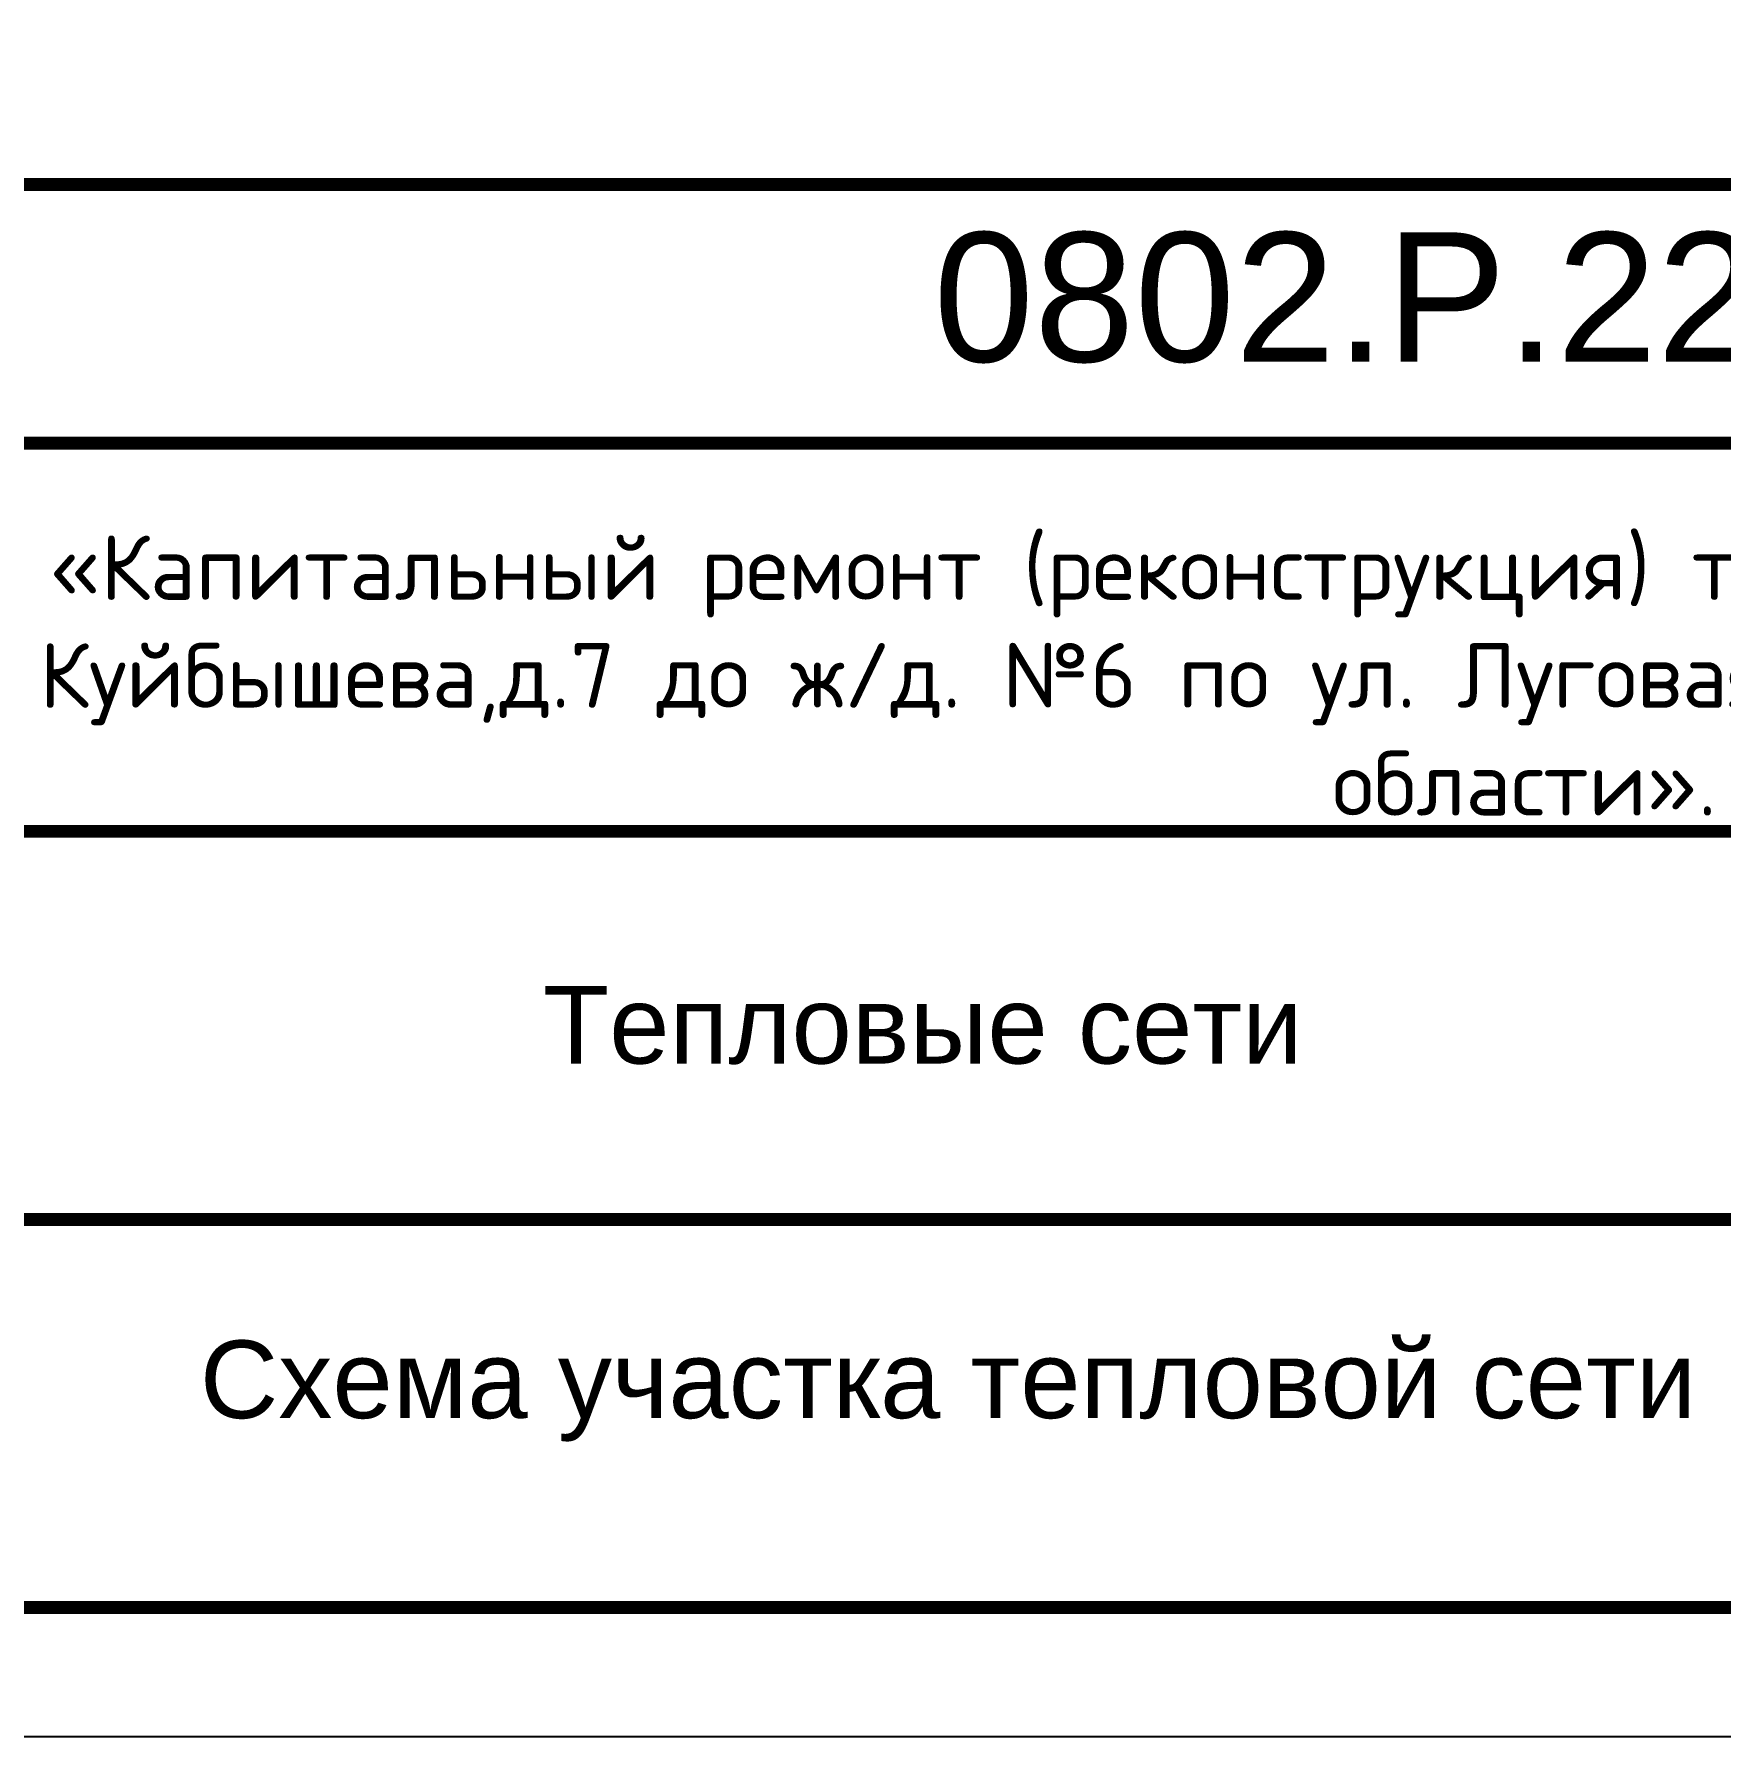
# Model space of a CAD drawing. Header units: metres. Extents: x 1642 to 8476, y 831 to 5441.
# Drawn here: x 2441.1 to 2506.3, y 1924.7 to 1990.5 of the extents above; entities that cross this region are included whole.
import ezdxf
from ezdxf.enums import TextEntityAlignment as Align

# ---------------------------------------------------------------- set-up
doc = ezdxf.new("R2010")
doc.units = ezdxf.units.M
doc.layers.add('Размеры на чертеже', color=250, linetype='Continuous', lineweight=25)
doc.styles.add('-ISOCPEUR-', font='isocpeur.ttf')
doc.styles.get("Standard").update_dxf_attribs({"font": 'arial.ttf'})

# ---------------------------------------------------------------- blocks, each defined once
blk = doc.blocks.new('*U326')
blk.add_lwpolyline([(0, 0), (420, 0), (420, -297), (0, -297)], close=True)
at = {"const_width": 0.5}
blk.add_lwpolyline([(20, -5), (415, -5), (415, -292), (20, -292)], close=True, dxfattribs=at)
for points in [[(230, -292), (230, -237), (415, -237)], [(295, -247), (415, -247)], [(230, -262), (415, -262)], [(295, -277), (415, -277)]]:
    blk.add_lwpolyline(points, dxfattribs=at)
at = {"insert": (353.343, -255.971), "char_height": 2.5, "width": 124.31117, "attachment_point": 5, "style": '-ISOCPEUR-'}
blk.add_mtext('\\pi3.21545;{\\C7;«Капитальный ремонт (реконструкция) тепловых сетей от ТК-8013 по ул. Куйбышева,д.7 до ж/д. №6 по ул. Луговая в ГО г. Рыбинск Ярославской области».}', dxfattribs=at)
blk.add_attdef('РАЗРАБОТАЛ', text='', height=2.5).set_placement((250.501, -264.224), align=Align.MIDDLE_LEFT)
at = {"flags": 8}
for tag, height, p in [('ДАТА', 2.5, (290.074, -264.402)), ('ЛИСТ', 3, (386.388, -271.915)), ('ЛИСТОВ', 3, (403.888, -271.915))]:
    blk.add_attdef(tag, text='', height=height, dxfattribs=at).set_placement(p, align=Align.MIDDLE_CENTER)
blk.add_attdef('ПРОВЕРИЛ', (250.749, -270.729), '', height=2.5)
for tag, p in [('ТЕПЛОВЫЕ_СЕТИ_001', (315.411, -270.975)), ('ИМЯ_ЧЕРТЕЖА_001', (318.543, -284.679))]:
    blk.add_attdef(tag, p, '', height=3, dxfattribs=at)
at = {"style": '-ISOCPEUR-', "flags": 8}
blk.add_attdef('ФОРМАТ', text='', height=3, dxfattribs=at).set_placement((380.972, -294.745), align=Align.MIDDLE_CENTER)

msp = doc.modelspace()

# ---------------------------------------------------------------- block references
at = {"layer": 'Размеры на чертеже', "lineweight": 90}
ref = msp.add_blockref('*U326', (2145.366, 2221.672), dxfattribs=at)
ref.add_attrib('ИМЯ_ЧЕРТЕЖА_001', 'Схема участка тепловой сети', (2447.521, 1936.993), dxfattribs={"layer": '0', "height": 3, "flags": 8})
ref.add_attrib('ТЕПЛОВЫЕ_СЕТИ_001', 'Тепловые сети', (2460.777, 1950.697), dxfattribs={"layer": '0', "height": 3, "flags": 8})

# ---------------------------------------------------------------- texts
at = {"insert": (2475.865, 1982.822), "char_height": 5, "width": 38.55785, "attachment_point": 1}
msp.add_mtext('0802.Р.22-ТС.2', dxfattribs=at)

doc.saveas('drawing.dxf')
